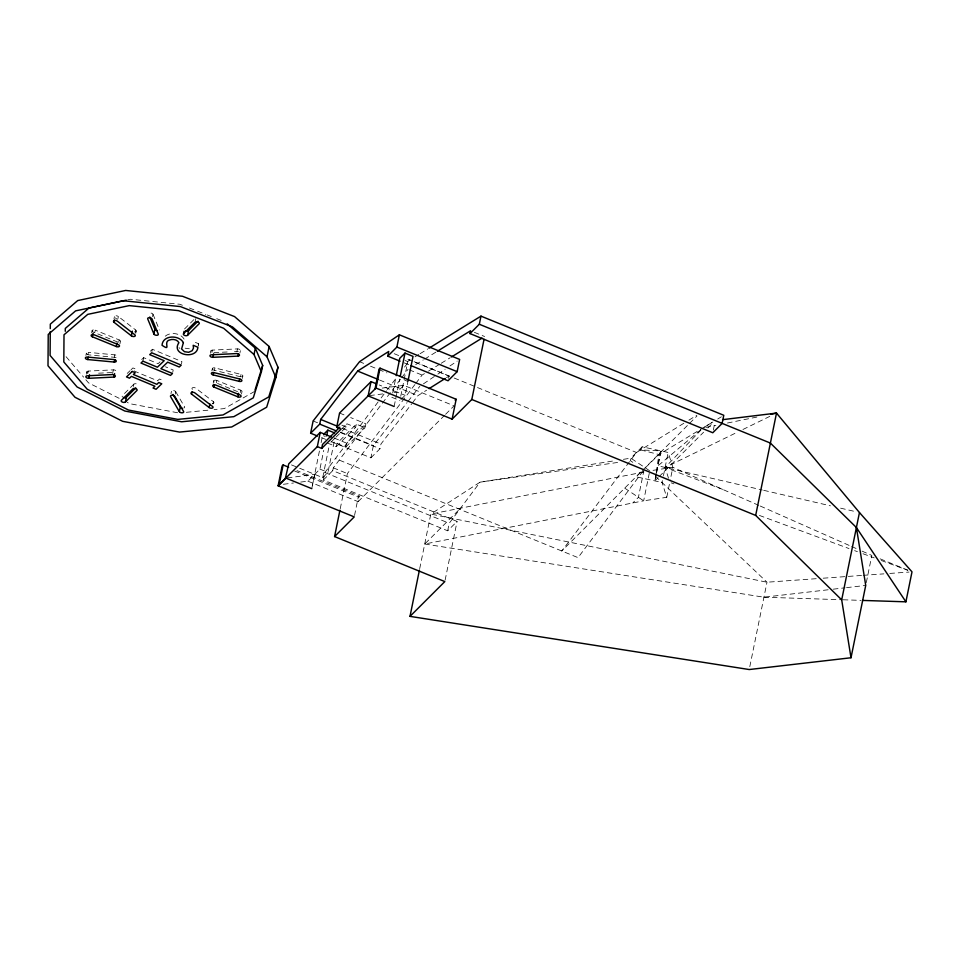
<?xml version="1.0" encoding="UTF-8"?>
<svg xmlns="http://www.w3.org/2000/svg" width="960" height="960" viewBox="0 0 960 960"><rect width="100%" height="100%" fill="white"/><g stroke="black" fill="none" stroke-linecap="round" stroke-linejoin="round"><path stroke-width="0.72" stroke-dasharray="4.8 3.6" d="M198.432 345.036L198.612 343.752L193.908 341.784L194.16 343.2M656.004 473.568L654.876 480.888L658.056 477.708M656.232 472.092L658.944 454.524L660.972 450.912L640.644 449.928L642.18 446.808L668.16 452.472L672.84 467.328L670.068 480.96M656.316 473.724L654.876 480.888L656.34 473.712M656.604 472.296L660.348 453.672M85.896 355.44L86.376 353.1M91.656 332.94L92.124 330.6M87.888 354.708L88.368 352.368L114.792 354.864A2.256 1.212 11.5 0 1 117.216 356.328A2.256 1.212 11.5 0 1 115.188 357.372L88.764 354.876A2.256 1.212 11.5 0 1 86.352 353.412A2.256 1.212 11.5 0 1 88.368 352.368M86.364 374.148L86.844 371.808M94.812 332.508L95.28 330.168L119.196 339.936A2.256 1.212 11.5 0 1 120.456 341.292A2.256 1.212 11.5 0 1 118.956 342.168M87.828 373.428L88.296 371.088L113.34 369.864A2.256 1.212 11.5 0 1 115.74 370.548A2.256 1.212 11.5 0 1 116.088 371.952M113.964 318.996L114.432 316.644M117.864 318.84L118.344 316.5A2.256 1.212 11.5 0 0 115.2 315.924A2.256 1.212 11.5 0 0 114.972 317.616L117.288 319.416M114.324 357.216L114.792 354.864M118.716 342.276L119.196 339.936M112.62 373.38L113.34 369.864M119.94 343.788L120.42 341.448M135.24 332.364L135.72 330.024L118.344 316.5M135.78 333.336L136.26 330.984M133.38 386.496L133.86 384.156A2.256 1.212 11.5 0 1 136.836 384.012A2.256 1.212 11.5 0 1 137.868 385.8M143.172 360L143.652 357.66L158.112 363.708L160.056 361.848M152.532 316.632L153.012 314.28A2.256 1.212 11.5 0 0 150.324 312.996A2.256 1.212 11.5 0 0 148.68 314.232M151.908 351.612L152.388 349.284L181.932 361.632L181.464 363.96M172.728 372.348L173.196 370.008L165.468 366.78M170.976 393.624L171.456 391.284M175.272 394.068L175.752 391.728A2.256 1.212 11.5 0 0 172.908 390.564A2.256 1.212 11.5 0 0 171.54 391.932M195.336 320.976L195.816 318.624M198.132 346.092L198.612 343.752M210.48 353.172L210.96 350.832M211.932 352.452L212.412 350.112L237.456 348.888A2.256 1.212 11.5 0 1 240.3 350.052A2.256 1.212 11.5 0 1 238.932 351.42L234.516 351.636M211.884 370.884L212.364 368.544A2.256 1.212 11.5 0 1 214.968 367.944L241.032 374.4A2.256 1.212 11.5 0 1 242.844 375.768A2.256 1.212 11.5 0 1 241.356 376.812M214.488 370.284L214.968 367.944M213.216 383.208L213.696 380.868M216.372 382.788L216.852 380.448L240.756 390.204A2.256 1.212 11.5 0 1 241.044 392.364M212.952 404.052L213.432 401.7L195.852 388.248A2.256 1.212 11.5 0 0 192.708 387.696A2.256 1.212 11.5 0 0 192.516 389.4M236.976 351.228L237.456 348.888M239.904 353.04L240.384 350.7M240.564 376.74L241.032 374.4M242.34 378.432L242.808 376.092M240.288 392.544L240.756 390.204M241.512 394.056L241.98 391.716M311.772 488.652L319.668 449.82M321.132 442.596L322.608 435.384L325.284 436.476M312.36 485.784L314.688 474.336M300.696 482.076L307.896 481.164L319.92 469.116L323.736 450.36M299.676 468.252L322.716 477.636L329.472 444.444M323.364 480.024L332.748 470.652L457.068 521.424L447.684 530.796L323.364 480.024L324.888 472.524L380.232 399.132M322.716 477.636L327.948 472.404L335.004 437.76M327.54 443.064L336.3 446.652L336.948 443.46L356.292 424.14L365.088 427.74L365.892 423.804L350.652 417.576M332.748 470.652L333.324 467.844L400.836 378.828M336.048 437.1L346.236 426.936L346.884 423.756L355.644 427.332L356.292 424.14M336.948 443.46L345.744 447.06L346.548 443.124L365.892 423.804M340.248 508.68L347.388 473.58L414.9 384.564M354.54 515.472L358.296 497.016L359.268 496.044L296.976 470.604M307.896 481.164L358.128 501.672L359.268 496.044M331.176 441.6L370.896 457.824L373.38 445.584L407.064 402.588M370.896 457.824L380.004 448.728L380.952 444.048L411.6 403.944M392.712 392.964L395.94 377.088M394.152 406.356L399.708 379.068M400.74 396.24L407.796 361.608L411.984 357.42M400.908 399.528L405.108 395.34L408.036 380.904M448.524 378.42L449.004 376.08L405.168 358.176M419.712 568.632L430.812 514.056L480.096 482.16L614.556 460.752M447.684 530.796L449.208 523.296L480.096 482.16L620.004 462.12M445.128 580.116L457.068 521.424M644.016 469.824L638.424 497.316L632.76 502.98M649.26 473.328L643.656 500.82L424.716 544.032L459.552 509.244M656.628 472.284L660.972 450.912M624.708 488.136L643.656 500.82L666.744 497.304L662.052 482.448L663.168 477M663.444 475.632L668.16 452.472M666.744 497.304L669.792 482.316L673.992 483.864M713.34 430.032L714.984 421.92M749.808 666.648L766.992 582.216L655.188 476.004M866.304 582.564L871.824 555.444L859.716 550.08M643.128 471.012L578.04 557.64L335.232 458.472M381.132 397.944L386.532 390.816M387.432 389.628L397.332 376.572M404.544 367.08L409.944 359.964M401.736 377.64L408.036 369.324M415.8 383.376L422.1 375.072L427.2 371.928M683.832 423.276L636.492 452.484L561.78 551.004L641.328 471.54M412.5 402.756L417.9 395.676L426.612 390.192M407.976 401.424L419.808 386.316M668.508 478.26L665.1 467.46L700.884 430.128M184.548 328.956L193.956 319.548M133.86 384.156L122.352 395.652A2.256 1.212 11.5 0 0 122.52 396.9M341.796 428.832L346.884 423.756M330.96 442.188L335.04 438.12M336.3 446.652L355.644 427.332M445.62 414.276L454.056 405.852L403.824 385.344L396.948 392.22L379.212 384.972M345.744 447.06L365.088 427.74M358.128 501.672L444.564 415.332M642.18 446.808L630.816 458.16L630.312 460.644L634.044 463.152M642.384 470.496L688.572 424.356M689.616 423.312L696.972 415.968M659.112 476.652L703.608 432.204M707.844 427.968L713.148 422.676M641.28 471.732L636.084 476.784L662.052 482.448M645.432 467.676L658.944 454.524L712.836 422.004M127.224 373.416L130.08 370.68M131.04 369.756L132.936 367.932L135.96 369.192L134.076 370.992L157.596 380.82L159.468 379.02L162.492 380.28M141.684 359.544L143.652 357.66M150.432 351.156L152.388 349.284M700.68 429.876L658.008 465.816L762.276 489.996M165.276 336.18C170.592 331.704 180.66 333.096 184.092 339.12M423.432 383.868L436.704 374.904M437.916 374.088L445.164 369.204M449.988 365.94L457.224 361.056M446.508 377.652L449.004 376.08M415.008 356.832L418.812 354.48M420.084 353.7L427.692 349.008M688.908 420.144L696.528 415.44M717.732 419.016L721.368 416.784M415.692 364.608L423.348 359.88M424.62 359.1L437.376 351.228M428.472 371.136L439.956 364.056M441.228 363.264L450.168 357.756M704.16 427.248L712.8 422.052M254.58 391.464L224.304 408.588L214.092 409.596M722.58 489.36L665.1 467.46L737.568 432.096M742.944 429.48L769.788 416.376M127.704 299.844L130.572 299.244L179.844 304.272L183.936 305.88M705.804 427.404L715.908 425.364M727.452 423.024L757.74 416.892M643.92 471.996L430.812 514.056L766.992 582.216L817.296 578.616M623.424 459.336L630.816 458.16L649.764 470.844L672.84 467.328L758.88 505.428M382.212 388.092L403.824 385.344M369.684 395.592L385.536 393.564M394.176 392.472L397.056 392.1L405.108 395.34M287.292 477.888L314.664 474.396M283.404 484.284L293.496 483M424.716 544.032L763.944 597.204L831.792 589.344M833.268 589.176L845.076 587.808M846.552 587.64L865.728 585.42M186.36 412.308L208.248 410.16M823.224 578.196L861.696 575.448M863.172 575.34L883.884 573.864M889.8 573.432L909.036 572.064M227.148 351.996L213.888 352.644A2.256 1.212 11.5 0 1 211.044 351.48A2.256 1.212 11.5 0 1 212.412 350.112M98.616 373.188L113.34 372.468M665.1 467.46L672.84 467.328M189.372 348.792L185.172 348.192M763.944 597.204L841.644 599.736M843.144 599.784L861.072 600.372M177.624 412.752L129.828 403.692L127.164 402.348M763.728 490.332L830.448 505.812M840.6 508.164L856.56 511.872M640.644 449.928L658.944 454.524M759.396 515.436L849 548.556M854.592 550.632L857.4 551.664M862.992 553.74L874.2 557.88M881.196 560.46L907.8 570.3M189.408 308.004L196.236 310.68M197.604 311.208L205.8 314.412M207.156 314.94L211.26 316.548M216.72 318.672L223.548 321.348M474.384 332.34L484.608 336.516M414.084 361.656L452.76 377.448M454.14 378.012L636.492 452.484M394.212 353.7L399.684 355.944M405.108 360.504L407.796 361.608M404.208 362.868L409.692 365.1M880.128 558.84L907.848 570.156M409.308 369.852L422.1 375.072M359.544 361.704L363.648 363.372M370.5 366.18L377.352 368.976M378.72 369.528L386.94 372.888M404.736 380.16L407.484 381.276M379.548 380.016L417.9 395.676M391.824 397.296L399.864 400.572M339.564 413.052L345.108 415.32M341.856 425.148L346.236 426.936M342.6 428.388L380.952 444.048M313.116 420.972L318.6 423.204M340.512 432.156L373.38 445.584M340.284 432.504L380.004 448.728M334.08 438.024L346.548 443.124M321.588 437.688L325.692 439.368M333.324 467.844L347.388 473.58M319.92 469.116L327.948 472.404M324.888 472.524L449.208 523.296M291.492 464.916L298.32 467.7M294.624 471.012L358.296 497.016M760.224 506.028L850.308 545.916M851.652 546.516L858.372 549.492M119.16 398.316L88.512 382.86L84.612 378.312M178.992 347.652L179.928 348.456M66.084 356.7L83.628 377.172M175.752 391.728L184.512 406.752A2.256 1.212 11.5 0 1 183.672 408.06M153.012 314.28L159.204 329.364A2.256 1.212 11.5 0 1 159.18 330M117.816 342.048A2.256 1.212 11.5 0 1 117.252 341.868L93.348 332.1A2.256 1.212 11.5 0 1 92.304 330.312A2.256 1.212 11.5 0 1 95.28 330.168M216.852 380.448A2.256 1.212 11.5 0 0 213.876 380.592A2.256 1.212 11.5 0 0 214.92 382.38L238.824 392.136A2.256 1.212 11.5 0 0 239.964 392.424M213.432 401.7A2.256 1.212 11.5 0 1 212.208 403.548M212.364 368.544A2.256 1.212 11.5 0 0 214.14 370.236L240.204 376.692A2.256 1.212 11.5 0 0 240.792 376.788M135.72 330.024A2.256 1.212 11.5 0 1 134.448 331.848M87.576 373.08A2.256 1.212 11.5 0 1 88.296 371.088"/><path stroke-width="1.44" d="M50.268 331.596L50.1 355.464L77.1 386.976L124.788 411.012L181.62 421.788L233.82 416.664L268.764 396.9L277.98 367.272L269.124 346.488L234.54 316.584L182.508 296.268L125.652 290.46L77.712 300.564L50.316 324.144L50.292 328.62M65.28 331.272L65.304 328.416L89.04 307.992L126.276 300.144M92.4 336.792A2.256 1.212 11.5 0 1 91.356 335.004A2.256 1.212 11.5 0 1 94.332 334.86L118.236 344.616A2.256 1.212 11.5 0 1 119.28 346.404A2.256 1.212 11.5 0 1 116.304 346.548L92.4 336.792L93.108 333.276M87.816 359.556A2.256 1.212 11.5 0 1 85.392 358.092A2.256 1.212 11.5 0 1 87.42 357.06L113.844 359.556A2.256 1.212 11.5 0 1 116.256 361.008A2.256 1.212 11.5 0 1 114.24 362.052L87.816 359.556L88.284 357.216M88.824 378.3L113.856 377.076A2.256 1.212 11.5 0 0 115.224 375.708A2.256 1.212 11.5 0 0 112.392 374.556L87.348 375.78A2.256 1.212 11.5 0 0 85.98 377.136A2.256 1.212 11.5 0 0 88.824 378.3L89.532 374.784M114.024 322.296A2.256 1.212 11.5 0 1 114.252 320.604A2.256 1.212 11.5 0 1 117.396 321.18L134.76 334.704A2.256 1.212 11.5 0 1 134.532 336.408A2.256 1.212 11.5 0 1 131.388 335.832L114.024 322.296L114.504 319.956M116.304 346.548L117.024 343.032M114.24 362.052L114.72 359.712M113.856 377.076L114.576 373.56M131.388 335.832L132.348 331.14M125.412 401.976L136.92 390.48A2.256 1.212 11.5 0 0 135.876 388.692A2.256 1.212 11.5 0 0 132.9 388.848L121.392 400.332A2.256 1.212 11.5 0 0 122.436 402.12A2.256 1.212 11.5 0 0 125.412 401.976L126.36 397.296L135.78 387.888M153.912 333.996L147.72 318.924A2.256 1.212 11.5 0 1 149.376 317.676A2.256 1.212 11.5 0 1 152.064 318.972L158.256 334.044A2.256 1.212 11.5 0 1 156.6 335.292A2.256 1.212 11.5 0 1 153.912 333.996L154.872 329.316L149.808 316.98M183.588 333.636L195.096 322.14A2.256 1.212 11.5 0 1 198.072 321.996A2.256 1.212 11.5 0 1 199.116 323.784L187.608 335.28A2.256 1.212 11.5 0 1 184.632 335.424A2.256 1.212 11.5 0 1 183.588 333.636L184.068 331.296M187.608 335.28L188.568 330.588L197.976 321.192M179.352 411.648L170.592 396.612A2.256 1.212 11.5 0 1 171.96 395.244A2.256 1.212 11.5 0 1 174.792 396.408L183.564 411.444A2.256 1.212 11.5 0 1 182.196 412.812A2.256 1.212 11.5 0 1 179.352 411.648L180.312 406.968L173.004 394.44M191.556 394.08A2.256 1.212 11.5 0 1 191.748 392.376A2.256 1.212 11.5 0 1 194.904 392.928L212.484 406.392A2.256 1.212 11.5 0 1 212.292 408.096A2.256 1.212 11.5 0 1 209.136 407.532L191.556 394.08L192.036 391.74M212.94 357.324L237.972 356.1A2.256 1.212 11.5 0 0 239.34 354.732A2.256 1.212 11.5 0 0 236.508 353.568L211.464 354.792A2.256 1.212 11.5 0 0 210.096 356.16A2.256 1.212 11.5 0 0 212.94 357.324L213.648 353.808M213.18 374.916A2.256 1.212 11.5 0 1 211.404 373.236A2.256 1.212 11.5 0 1 214.008 372.624L240.084 379.08A2.256 1.212 11.5 0 1 241.86 380.772A2.256 1.212 11.5 0 1 239.256 381.372L213.18 374.916L213.66 372.576M209.136 407.532L209.856 404.016M213.96 387.06A2.256 1.212 11.5 0 1 212.928 385.272A2.256 1.212 11.5 0 1 215.904 385.128L239.808 394.896A2.256 1.212 11.5 0 1 240.852 396.672A2.256 1.212 11.5 0 1 237.876 396.828L213.96 387.06L214.44 384.72M237.972 356.1L238.452 353.76M239.256 381.372L239.736 379.032M237.876 396.828L238.584 393.312M254.028 354.528L223.62 328.248L178.548 310.644L129.276 305.616L87.744 314.364L64.008 334.788L63.816 361.932L87.216 389.232L128.532 410.064L177.768 419.388L223.008 414.96L253.284 397.836L261.384 371.796L254.028 354.528L255.324 348.156L227.172 323.82M261.384 371.796L262.68 365.424L255.324 348.156M267.024 356.796L232.44 326.892L180.408 306.576L123.552 300.768L75.612 310.872L48.228 334.44L48 365.772L75 397.272L122.688 421.32L179.52 432.084L231.72 426.972L266.664 407.208L275.88 377.58L267.024 356.796L269.124 346.488M275.88 377.58L277.98 367.272M428.964 348.216L480.972 316.128L723.78 415.284L722.124 423.42L712.788 432.744L469.98 333.576L479.316 324.252L770.388 443.076L856.404 527.532L865.728 585.42L851.004 657.756L749.22 669.54L410.004 616.368L444.828 581.58L334.572 536.556L354.252 516.888L278.112 485.796L282.156 465.924L283.128 464.952L288.66 467.22M283.128 464.952L279.084 484.836L285.864 478.056L311.772 488.652M285.42 478.068L288.768 463.8L320.232 432.372L331.308 436.896M317.472 436.008L310.632 433.212L313.116 420.972L359.544 361.704L399.372 334.812L459.648 359.424L457.152 371.664L448.044 380.76L411.06 365.664M310.632 433.212L319.728 424.116L320.688 419.436L357.636 371.064L388.728 351.468L387.78 356.148L400.104 361.188M278.112 485.796L317.328 446.628L320.232 432.372M317.328 446.628L321.708 448.416L322.512 444.468L339.816 427.176M326.664 435.924L327.84 430.152L334.536 432.888M321.708 448.416L341.052 429.096L336.672 427.308L339.564 413.052L371.028 381.636L376.488 383.856M334.572 536.556L339.948 510.144M371.028 381.636L368.124 395.892L394.044 406.476M375.012 389.016L379.056 369.132L380.028 368.172L456.156 399.264L452.112 419.136L375.984 388.044L336.672 427.308M375.984 388.044L380.028 368.172M387.78 356.148L396.888 347.052L399.372 334.812M396.228 375.636L399.756 358.32L405 353.088L413.028 356.376L408.036 380.904M400.296 376.176L405 353.088M410.004 616.368L419.424 570.072M469.98 333.576L470.544 330.768L437.376 351.228M479.316 324.252L480.972 316.128M452.112 419.136L471.804 399.48L484.044 339.324M851.004 657.756L841.692 599.868L755.676 515.412L776.496 413.1L722.556 419.676M841.692 599.868L859.452 512.544L776.496 413.1L770.724 414.276M862.56 600.42L905.904 601.824L912 571.848L859.452 512.544M255 390.096L262.68 365.424M323.652 434.34L327.84 430.152M455.196 400.236L456.156 399.264M429.096 388.62L445.272 378.432M451.44 356.976L482.064 338.088M396.888 347.052L457.152 371.664M471.804 399.48L755.676 515.412M357.636 371.064L378.18 379.464M320.688 419.436L337.128 426.144M319.728 424.116L336.168 430.836M856.404 527.532L905.904 601.824M188.568 330.588A2.256 1.212 11.5 0 1 185.592 330.744M126.36 397.296A2.256 1.212 11.5 0 1 123.384 397.44M181.992 408.012A2.256 1.212 11.5 0 1 180.312 406.968M156.984 330.552A2.256 1.212 11.5 0 1 154.872 329.316M183.384 342.612L181.596 348.984L184.464 351.696L188.664 352.296L192.156 350.712L193.488 348.096L193.188 345.288L197.892 347.256C196.944 359.964 170.412 355.152 178.896 342.708C177.384 339.504 172.668 338.76 169.584 340.008C162.588 341.676 171.876 352.032 162.036 345.276C162.696 334.752 179.232 334.812 183.384 342.612M132.228 371.436L126.504 376.92L129.528 378.18L131.4 376.38L154.92 386.208L153.036 388.008L156.06 389.268L161.772 383.784L158.76 382.524L156.876 384.324L133.368 374.496L135.24 372.696L132.228 371.436M142.932 361.164L140.976 363.048L170.52 375.396L172.488 373.512L160.896 368.664L167.676 362.172L179.268 367.008L181.224 365.136L151.68 352.776L149.712 354.66L164.184 360.708L157.404 367.212L142.932 361.164"/></g></svg>
